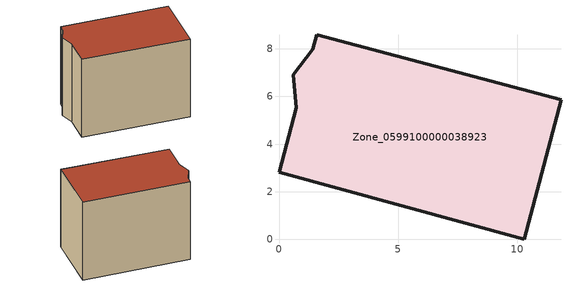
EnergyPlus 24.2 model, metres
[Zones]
Zone_0599100000038923
 floor ground (C_G): 0,2.82 0.73,5.53 0.6,6.9 1.42,7.99 1.58,8.59 11.84,5.86 10.3,0 z0
 wall outside (C_F): 1.42,7.99 0.6,6.9 0.73,5.53 0,2.82 10.3,0 11.84,5.86 1.58,8.59 1.42,7.99 z0:8.55
 roof outside (C_R): 11.84,5.86 1.58,8.59 1.42,7.99 0.6,6.9 0.73,5.53 0,2.82 10.3,0 z8.55
[BUILDING]
Pand.0599100000038923: North Axis=0; Terrain=City; Loads Convergence Tolerance Value=0.04; Temperature Convergence Tolerance Value=0.4; Solar Distribution=FullExterior; Maximum Number of Warmup Days=25; Minimum Number of Warmup Days=1
[Site:Location]
Rotterdam.The.Hague.AP_ZH_NLD Design_Conditions: Latitude=51.96; Longitude=4.45; Time Zone=1; Elevation=-4.5
[SITE:GROUNDTEMPERATURE:BUILDINGSURFACE]
18, 18, 18, 18, 18, 18, 18, 18, 18, 18, 18, 18
[MATERIAL] Thermal Absorptance=0.9; Solar Absorptance=0.7; Visible Absorptance=0.7
Name | Roughness | Thickness | Conductivity | Density | Specific Heat
G.TI.1946 | MediumSmooth | 0.15 | 1 | 540 | 1210
F.TI.1946 | Rough | 0.3 | 0.857143 | 1920 | 840
R.TI.1946 | MediumRough | 0.2 | 0.1 | 1500 | 1000
[CONSTRUCTION]
C_G: G.TI.1946
C_F: F.TI.1946
C_R: R.TI.1946
[ZONE]
Zone_0599100000038923: Type=1; Multiplier=1; Ceiling Height=Autocalculate; Volume=Autocalculate; Floor Area=autocalculate; Part of Total Floor Area=Yes
[ZONEINFILTRATION:DESIGNFLOWRATE]
Infil_Zone_0599100000038923: Zone or ZoneList or Space or SpaceList=Zone_0599100000038923; Schedule=AlwaysOn; Design Flow Rate Calculation Method=Flow/Area; Flow Rate per Floor Area=0.003; Constant Term Coefficient=1; Temperature Term Coefficient=0; Velocity Term Coefficient=0; Velocity Squared Term Coefficient=0
[HVACTEMPLATE:ZONE:IDEALLOADSAIRSYSTEM]
Zone_0599100000038923: Maximum Heating Supply Air Temperature=50; Minimum Cooling Supply Air Temperature=13; Maximum Heating Supply Air Humidity Ratio=0.0156; Minimum Cooling Supply Air Humidity Ratio=0.0077; Heating Limit=NoLimit; Cooling Limit=NoLimit; Dehumidification Control Type=ConstantSensibleHeatRatio; Cooling Sensible Heat Ratio=0.7; Dehumidification Setpoint=60; Humidification Control Type=None; Humidification Setpoint=30; Outdoor Air Method=None; Outdoor Air Flow Rate per Person=0.00944; Outdoor Air Flow Rate per Zone Floor Area=0; Outdoor Air Flow Rate per Zone=0; Demand Controlled Ventilation Type=None; Outdoor Air Economizer Type=NoEconomizer; Heat Recovery Type=None; Sensible Heat Recovery Effectiveness=0.7; Latent Heat Recovery Effectiveness=0.65
[ZONECONTROL:THERMOSTAT]
ThermostatControl_Zone_0599100000038923: Zone or ZoneList=Zone_0599100000038923; Control Type Schedule=DualSetpointControlType; Control 1=Thermostat_Zone_0599100000038923; Temperature Difference Between Cutout And Setpoint=0
[THERMOSTATSETPOINT:DUALSETPOINT]
Thermostat_Zone_0599100000038923: Heating Setpoint Temperature Schedule=HeatingSetpoint_Zone_0599100000038923; Cooling Setpoint Temperature Schedule=CoolingSetpoint_Zone_0599100000038923
[SCHEDULE:COMPACT]
HeatingSetpoint_Zone_0599100000038923: Through: 12/31, For: AllDays, Until: 24:00, 21
CoolingSetpoint_Zone_0599100000038923: Through: 12/31, For: AllDays, Until: 24:00, 24
DualSetpointControlType: Through: 12/31, For: AllDays, Until: 24:00, 4
AlwaysOn: Through: 12/31, For: AllDays, Until: 24:00, 1
